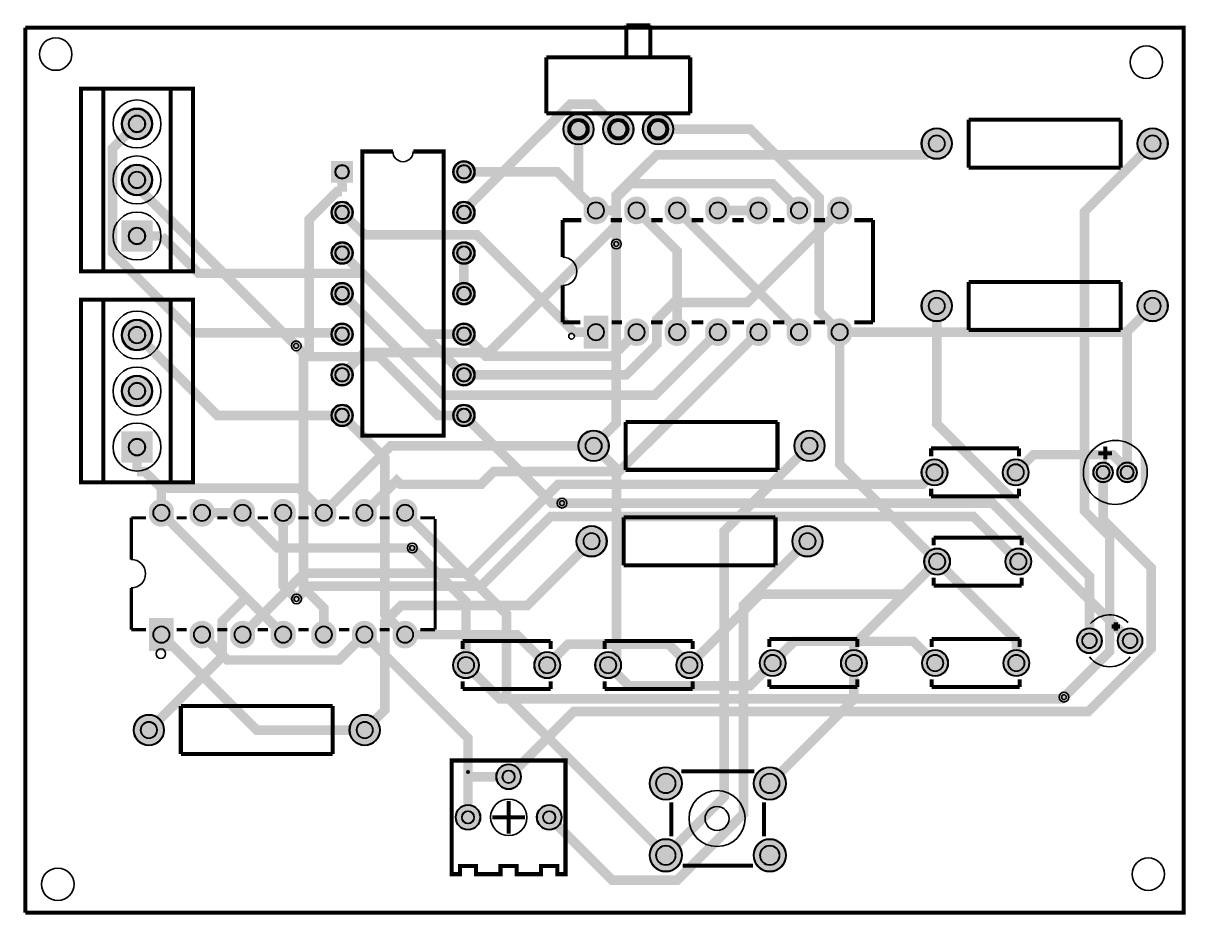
# Model space of a CAD drawing. Header units: millimetres. Extents: x 3.6 to 76.3, y -55.8 to 0.
import ezdxf

# ---------------------------------------------------------------- set-up
doc = ezdxf.new("R2010")
doc.units = ezdxf.units.MM
for name, color, linetype, true_color in [('BoardOutLine', 7, 'Continuous', 0xff00ff), ('BottomLayer', 7, 'Continuous', 0x0000ff), ('BottomSolderMaskLayer', 7, 'Continuous', 0xaa00ff), ('Document', 7, 'Continuous', 0xffffff), ('Hole', 7, 'Continuous', 0x222222), ('Multi-Layer', 7, 'Continuous', 0xc0c0c0), ('TopLayer', 7, 'Continuous', 0xff0000), ('TopPasteMaskLayer', 7, 'Continuous', 0x808080), ('TopSilkLayer', 7, 'Continuous', 0xffcc00), ('TopSolderMaskLayer', 7, 'Continuous', 0x800080)]:
    doc.layers.add(name, color=color, linetype=linetype, true_color=true_color)

msp = doc.modelspace()

# ---------------------------------------------------------------- hatches: boundary and pattern name
at = {"layer": 'BottomSolderMaskLayer'}
for points in [[(9.693, -6.274, 1), (11.643, -6.274, 1)], [(37.313, -6.604, 1), (39.243, -6.604, 1)], [(39.802, -6.604, 1), (41.732, -6.604, 1)], [(42.291, -6.604, 1), (44.221, -6.604, 1)], [(59.715, -7.503, 1), (61.646, -7.503, 1)], [(73.216, -7.503, 1), (75.146, -7.503, 1)], [(22.809, -8.585), (24.181, -8.585), (24.181, -9.957), (22.809, -9.957)], [(30.429, -9.271, 1), (31.801, -9.271, 1)], [(9.693, -9.779, 1), (11.643, -9.779, 1)], [(40.145, -11.942, -0.785398), (38.595, -11.942), (38.595, -11.426, -0.785398), (40.145, -11.426)], [(42.685, -11.942, -0.785398), (41.135, -11.942), (41.135, -11.426, -0.785398), (42.685, -11.426)], [(45.225, -11.942, -0.785398), (43.675, -11.942), (43.675, -11.426, -0.785398), (45.225, -11.426)], [(47.765, -11.942, -0.785398), (46.215, -11.942), (46.215, -11.426, -0.785398), (47.765, -11.426)], [(50.305, -11.942, -0.785398), (48.755, -11.942), (48.755, -11.426, -0.785398), (50.305, -11.426)], [(52.845, -11.942, -0.785398), (51.295, -11.942), (51.295, -11.426, -0.785398), (52.845, -11.426)], [(55.385, -11.942, -0.785398), (53.835, -11.942), (53.835, -11.426, -0.785398), (55.385, -11.426)], [(22.809, -11.811, 1), (24.181, -11.811, 1)], [(30.429, -11.811, 1), (31.801, -11.811, 1)], [(9.693, -12.309), (11.643, -12.309), (11.643, -14.26), (9.693, -14.26)], [(22.809, -14.351, 1), (24.181, -14.351, 1)], [(30.429, -14.351, 1), (31.801, -14.351, 1)], [(22.809, -16.891, 1), (24.181, -16.891, 1)], [(30.429, -16.891, 1), (31.801, -16.891, 1)], [(59.715, -17.663, 1), (61.646, -17.663, 1)], [(73.216, -17.663, 1), (75.146, -17.663, 1)], [(9.693, -19.482, 1), (11.643, -19.482, 1)], [(22.809, -19.431, 1), (24.181, -19.431, 1)], [(30.429, -19.431, 1), (31.801, -19.431, 1)], [(38.601, -20.338), (38.601, -18.27), (40.139, -18.27), (40.139, -20.338)], [(42.685, -19.562, -0.785398), (41.135, -19.562), (41.135, -19.046, -0.785398), (42.685, -19.046)], [(45.225, -19.562, -0.785398), (43.675, -19.562), (43.675, -19.046, -0.785398), (45.225, -19.046)], [(47.765, -19.562, -0.785398), (46.215, -19.562), (46.215, -19.046, -0.785398), (47.765, -19.046)], [(50.305, -19.562, -0.785398), (48.755, -19.562), (48.755, -19.046, -0.785398), (50.305, -19.046)], [(52.845, -19.562, -0.785398), (51.295, -19.562), (51.295, -19.046, -0.785398), (52.845, -19.046)], [(55.385, -19.562, -0.785398), (53.835, -19.562), (53.835, -19.046, -0.785398), (55.385, -19.046)], [(22.809, -21.971, 1), (24.181, -21.971, 1)], [(30.429, -21.971, 1), (31.801, -21.971, 1)], [(9.693, -22.987, 1), (11.643, -22.987, 1)], [(22.809, -24.511, 1), (24.181, -24.511, 1)], [(30.429, -24.511, 1), (31.801, -24.511, 1)], [(9.693, -25.517), (11.643, -25.517), (11.643, -27.468), (9.693, -27.468)], [(38.259, -26.416, 1), (40.189, -26.416, 1)], [(51.759, -26.416, 1), (53.689, -26.416, 1)], [(59.716, -28.077, 1), (61.366, -28.077, 1)], [(64.796, -28.077, 1), (66.446, -28.077, 1)], [(70.46, -28.077, 1), (71.71, -28.077, 1)], [(71.96, -28.077, 1), (73.21, -28.077, 1)], [(12.967, -30.865, -0.785398), (11.417, -30.865), (11.417, -30.349, -0.785398), (12.967, -30.349)], [(15.507, -30.865, -0.785398), (13.957, -30.865), (13.957, -30.349, -0.785398), (15.507, -30.349)], [(18.047, -30.865, -0.785398), (16.497, -30.865), (16.497, -30.349, -0.785398), (18.047, -30.349)], [(20.587, -30.865, -0.785398), (19.037, -30.865), (19.037, -30.349, -0.785398), (20.587, -30.349)], [(23.127, -30.865, -0.785398), (21.577, -30.865), (21.577, -30.349, -0.785398), (23.127, -30.349)], [(25.667, -30.865, -0.785398), (24.117, -30.865), (24.117, -30.349, -0.785398), (25.667, -30.349)], [(28.207, -30.865, -0.785398), (26.657, -30.865), (26.657, -30.349, -0.785398), (28.207, -30.349)], [(38.132, -32.385, 1), (40.062, -32.385, 1)], [(51.632, -32.385, 1), (53.562, -32.385, 1)], [(59.881, -33.655, 1), (61.531, -33.655, 1)], [(64.961, -33.655, 1), (66.611, -33.655, 1)], [(11.423, -39.261), (11.423, -37.193), (12.961, -37.193), (12.961, -39.261)], [(15.507, -38.485, -0.785398), (13.957, -38.485), (13.957, -37.969, -0.785398), (15.507, -37.969)], [(18.047, -38.485, -0.785398), (16.497, -38.485), (16.497, -37.969, -0.785398), (18.047, -37.969)], [(20.587, -38.485, -0.785398), (19.037, -38.485), (19.037, -37.969, -0.785398), (20.587, -37.969)], [(23.127, -38.485, -0.785398), (21.577, -38.485), (21.577, -37.969, -0.785398), (23.127, -37.969)], [(25.667, -38.485, -0.785398), (24.117, -38.485), (24.117, -37.969, -0.785398), (25.667, -37.969)], [(28.207, -38.485, -0.785398), (26.657, -38.485), (26.657, -37.969, -0.785398), (28.207, -37.969)], [(69.444, -38.608, 1), (71.018, -38.608, 1)], [(71.984, -38.608, 1), (73.558, -38.608, 1)], [(49.594, -40.005, 1), (51.244, -40.005, 1)], [(54.674, -40.005, 1), (56.324, -40.005, 1)], [(59.754, -40.005, 1), (61.404, -40.005, 1)], [(64.834, -40.005, 1), (66.484, -40.005, 1)], [(30.417, -40.132, 1), (32.067, -40.132, 1)], [(35.497, -40.132, 1), (37.147, -40.132, 1)], [(39.307, -40.132, 1), (40.957, -40.132, 1)], [(44.387, -40.132, 1), (46.037, -40.132, 1)], [(10.446, -44.196, 1), (12.376, -44.196, 1)], [(23.946, -44.196, 1), (25.876, -44.196, 1)], [(33.122, -47.117, 1), (34.696, -47.117, 1)], [(42.715, -47.534, 1), (44.765, -47.534, 1)], [(49.215, -47.534, 1), (51.265, -47.534, 1)], [(30.582, -49.657, 1), (32.156, -49.657, 1)], [(35.662, -49.657, 1), (37.236, -49.657, 1)], [(42.715, -52.034, 1), (44.765, -52.034, 1)], [(49.215, -52.034, 1), (51.265, -52.034, 1)]]:
    msp.add_hatch(color=256, dxfattribs=at).paths.add_polyline_path(points)
at = {"layer": 'Document'}
for points in [[(70.692, -26.807), (71.073, -26.807), (71.708, -26.807), (71.708, -27.061), (70.692, -27.061)], [(71.073, -27.442), (71.073, -27.061), (71.073, -26.426), (71.327, -26.426), (71.327, -27.442)], [(73.486, -27.061), (73.523, -27.1), (73.559, -27.14), (73.593, -27.182), (73.625, -27.225), (73.655, -27.269), (73.684, -27.315), (73.71, -27.362), (73.735, -27.409), (73.757, -27.458), (73.778, -27.508), (73.796, -27.558), (73.813, -27.61), (73.827, -27.661), (73.839, -27.714), (73.849, -27.767), (73.857, -27.82), (73.862, -27.873), (73.866, -27.927), (73.867, -27.981), (73.867, -28.204), (73.867, -28.3), (73.866, -28.354), (73.862, -28.408), (73.857, -28.461), (73.849, -28.514), (73.839, -28.567), (73.827, -28.619), (73.813, -28.671), (73.796, -28.722), (73.778, -28.773), (73.757, -28.823), (73.735, -28.871), (73.71, -28.919), (73.684, -28.966), (73.655, -29.012), (73.625, -29.056), (73.593, -29.099), (73.559, -29.141), (73.523, -29.181), (73.486, -29.22)]]:
    msp.add_hatch(color=256, dxfattribs=at).paths.add_polyline_path(points)
at = {"layer": 'Multi-Layer'}
for points in [[(9.743, -6.274, 1), (11.593, -6.274, 1)], [(59.741, -7.503, 1), (61.62, -7.503, 1)], [(73.241, -7.503, 1), (75.121, -7.503, 1)], [(22.86, -8.636), (24.13, -8.636), (24.13, -9.906), (22.86, -9.906)], [(30.48, -9.271, 1), (31.75, -9.271, 1)], [(9.743, -9.779, 1), (11.593, -9.779, 1)], [(40.12, -11.934, -0.785398), (38.62, -11.934), (38.62, -11.434, -0.785398), (40.12, -11.434)], [(42.66, -11.934, -0.785398), (41.16, -11.934), (41.16, -11.434, -0.785398), (42.66, -11.434)], [(45.2, -11.934, -0.785398), (43.7, -11.934), (43.7, -11.434, -0.785398), (45.2, -11.434)], [(47.74, -11.934, -0.785398), (46.24, -11.934), (46.24, -11.434, -0.785398), (47.74, -11.434)], [(50.28, -11.934, -0.785398), (48.78, -11.934), (48.78, -11.434, -0.785398), (50.28, -11.434)], [(52.82, -11.934, -0.785398), (51.32, -11.934), (51.32, -11.434, -0.785398), (52.82, -11.434)], [(55.36, -11.934, -0.785398), (53.86, -11.934), (53.86, -11.434, -0.785398), (55.36, -11.434)], [(22.86, -11.811, 1), (24.13, -11.811, 1)], [(30.48, -11.811, 1), (31.75, -11.811, 1)], [(9.743, -12.36), (11.593, -12.36), (11.593, -14.209), (9.743, -14.209)], [(22.86, -14.351, 1), (24.13, -14.351, 1)], [(30.48, -14.351, 1), (31.75, -14.351, 1)], [(22.86, -16.891, 1), (24.13, -16.891, 1)], [(30.48, -16.891, 1), (31.75, -16.891, 1)], [(59.741, -17.663, 1), (61.62, -17.663, 1)], [(73.241, -17.663, 1), (75.121, -17.663, 1)], [(9.743, -19.482, 1), (11.593, -19.482, 1)], [(22.86, -19.431, 1), (24.13, -19.431, 1)], [(30.48, -19.431, 1), (31.75, -19.431, 1)], [(38.62, -20.304), (38.62, -18.304), (40.12, -18.304), (40.12, -20.304)], [(42.66, -19.554, -0.785398), (41.16, -19.554), (41.16, -19.054, -0.785398), (42.66, -19.054)], [(45.2, -19.554, -0.785398), (43.7, -19.554), (43.7, -19.054, -0.785398), (45.2, -19.054)], [(47.74, -19.554, -0.785398), (46.24, -19.554), (46.24, -19.054, -0.785398), (47.74, -19.054)], [(50.28, -19.554, -0.785398), (48.78, -19.554), (48.78, -19.054, -0.785398), (50.28, -19.054)], [(52.82, -19.554, -0.785398), (51.32, -19.554), (51.32, -19.054, -0.785398), (52.82, -19.054)], [(55.36, -19.554, -0.785398), (53.86, -19.554), (53.86, -19.054, -0.785398), (55.36, -19.054)], [(22.86, -21.971, 1), (24.13, -21.971, 1)], [(30.48, -21.971, 1), (31.75, -21.971, 1)], [(9.743, -22.987, 1), (11.593, -22.987, 1)], [(22.86, -24.511, 1), (24.13, -24.511, 1)], [(30.48, -24.511, 1), (31.75, -24.511, 1)], [(9.743, -25.568), (11.593, -25.568), (11.593, -27.417), (9.743, -27.417)], [(38.284, -26.416, 1), (40.164, -26.416, 1)], [(51.784, -26.416, 1), (53.664, -26.416, 1)], [(59.741, -28.077, 1), (61.341, -28.077, 1)], [(64.821, -28.077, 1), (66.421, -28.077, 1)], [(70.485, -28.077, 1), (71.685, -28.077, 1)], [(71.985, -28.077, 1), (73.185, -28.077, 1)], [(12.942, -30.857, -0.785398), (11.442, -30.857), (11.442, -30.357, -0.785398), (12.942, -30.357)], [(15.482, -30.857, -0.785398), (13.982, -30.857), (13.982, -30.357, -0.785398), (15.482, -30.357)], [(18.022, -30.857, -0.785398), (16.522, -30.857), (16.522, -30.357, -0.785398), (18.022, -30.357)], [(20.562, -30.857, -0.785398), (19.062, -30.857), (19.062, -30.357, -0.785398), (20.562, -30.357)], [(23.102, -30.857, -0.785398), (21.602, -30.857), (21.602, -30.357, -0.785398), (23.102, -30.357)], [(25.642, -30.857, -0.785398), (24.142, -30.857), (24.142, -30.357, -0.785398), (25.642, -30.357)], [(28.182, -30.857, -0.785398), (26.682, -30.857), (26.682, -30.357, -0.785398), (28.182, -30.357)], [(38.157, -32.385, 1), (40.037, -32.385, 1)], [(51.657, -32.385, 1), (53.537, -32.385, 1)], [(59.906, -33.655, 1), (61.506, -33.655, 1)], [(64.986, -33.655, 1), (66.586, -33.655, 1)], [(11.442, -39.227), (11.442, -37.227), (12.942, -37.227), (12.942, -39.227)], [(15.482, -38.477, -0.785398), (13.982, -38.477), (13.982, -37.977, -0.785398), (15.482, -37.977)], [(18.022, -38.477, -0.785398), (16.522, -38.477), (16.522, -37.977, -0.785398), (18.022, -37.977)], [(20.562, -38.477, -0.785398), (19.062, -38.477), (19.062, -37.977, -0.785398), (20.562, -37.977)], [(23.102, -38.477, -0.785398), (21.602, -38.477), (21.602, -37.977, -0.785398), (23.102, -37.977)], [(25.642, -38.477, -0.785398), (24.142, -38.477), (24.142, -37.977, -0.785398), (25.642, -37.977)], [(28.182, -38.477, -0.785398), (26.682, -38.477), (26.682, -37.977, -0.785398), (28.182, -37.977)], [(69.469, -38.608, 1), (70.993, -38.608, 1)], [(72.009, -38.608, 1), (73.533, -38.608, 1)], [(49.619, -40.005, 1), (51.219, -40.005, 1)], [(54.699, -40.005, 1), (56.299, -40.005, 1)], [(59.779, -40.005, 1), (61.379, -40.005, 1)], [(64.859, -40.005, 1), (66.459, -40.005, 1)], [(30.442, -40.132, 1), (32.042, -40.132, 1)], [(35.522, -40.132, 1), (37.122, -40.132, 1)], [(39.332, -40.132, 1), (40.932, -40.132, 1)], [(44.412, -40.132, 1), (46.012, -40.132, 1)], [(10.471, -44.196, 1), (12.351, -44.196, 1)], [(23.971, -44.196, 1), (25.851, -44.196, 1)], [(33.147, -47.117, 1), (34.671, -47.117, 1)], [(42.74, -47.534, 1), (44.74, -47.534, 1)], [(49.24, -47.534, 1), (51.24, -47.534, 1)], [(30.607, -49.657, 1), (32.131, -49.657, 1)], [(35.687, -49.657, 1), (37.211, -49.657, 1)], [(42.74, -52.034, 1), (44.74, -52.034, 1)], [(49.24, -52.034, 1), (51.24, -52.034, 1)]]:
    msp.add_hatch(color=256, dxfattribs=at).paths.add_polyline_path(points)
at = {"layer": 'TopLayer'}
for points in [[(37.678, -6.604, 1), (38.877, -6.604, 1)], [(40.168, -6.604, 1), (41.366, -6.604, 1)], [(42.657, -6.604, 1), (43.856, -6.604, 1)]]:
    msp.add_hatch(color=256, dxfattribs=at).paths.add_polyline_path(points)
at = {"layer": 'TopPasteMaskLayer'}
for points in [[(37.678, -6.604, 1), (38.877, -6.604, 1)], [(40.168, -6.604, 1), (41.366, -6.604, 1)], [(42.657, -6.604, 1), (43.856, -6.604, 1)]]:
    msp.add_hatch(color=256, dxfattribs=at).paths.add_polyline_path(points)
at = {"layer": 'TopSilkLayer'}
msp.add_hatch(color=256, dxfattribs=at).paths.add_polyline_path([(73.435, -29.277), (73.475, -29.231), (73.513, -29.183), (73.55, -29.134), (73.585, -29.084), (73.619, -29.033), (73.65, -28.981), (73.68, -28.928), (73.708, -28.873), (73.734, -28.818), (73.758, -28.762), (73.781, -28.705), (73.801, -28.647), (73.819, -28.589), (73.836, -28.53), (73.85, -28.471), (73.863, -28.411), (73.873, -28.351), (73.881, -28.29), (73.887, -28.229), (73.892, -28.169), (73.894, -28.107), (73.894, -28.046), (73.892, -27.985), (73.887, -27.924), (73.881, -27.864), (73.873, -27.803), (73.863, -27.743), (73.85, -27.683), (73.836, -27.624), (73.819, -27.565), (73.801, -27.506), (73.781, -27.449), (73.758, -27.392), (73.734, -27.336), (73.708, -27.281), (73.68, -27.226), (73.65, -27.173), (73.619, -27.121), (73.585, -27.069), (73.55, -27.019), (73.513, -26.971), (73.475, -26.923), (73.435, -26.877)])
at = {"layer": 'TopSolderMaskLayer'}
for points in [[(9.693, -6.274, 1), (11.643, -6.274, 1)], [(37.313, -6.604, 1), (39.243, -6.604, 1)], [(39.802, -6.604, 1), (41.732, -6.604, 1)], [(42.291, -6.604, 1), (44.221, -6.604, 1)], [(37.628, -6.604, 1), (38.928, -6.604, 1)], [(40.117, -6.604, 1), (41.417, -6.604, 1)], [(42.606, -6.604, 1), (43.906, -6.604, 1)], [(59.715, -7.503, 1), (61.646, -7.503, 1)], [(73.216, -7.503, 1), (75.146, -7.503, 1)], [(22.809, -8.585), (24.181, -8.585), (24.181, -9.957), (22.809, -9.957)], [(30.429, -9.271, 1), (31.801, -9.271, 1)], [(9.693, -9.779, 1), (11.643, -9.779, 1)], [(40.145, -11.942, -0.785398), (38.595, -11.942), (38.595, -11.426, -0.785398), (40.145, -11.426)], [(42.685, -11.942, -0.785398), (41.135, -11.942), (41.135, -11.426, -0.785398), (42.685, -11.426)], [(45.225, -11.942, -0.785398), (43.675, -11.942), (43.675, -11.426, -0.785398), (45.225, -11.426)], [(47.765, -11.942, -0.785398), (46.215, -11.942), (46.215, -11.426, -0.785398), (47.765, -11.426)], [(50.305, -11.942, -0.785398), (48.755, -11.942), (48.755, -11.426, -0.785398), (50.305, -11.426)], [(52.845, -11.942, -0.785398), (51.295, -11.942), (51.295, -11.426, -0.785398), (52.845, -11.426)], [(55.385, -11.942, -0.785398), (53.835, -11.942), (53.835, -11.426, -0.785398), (55.385, -11.426)], [(22.809, -11.811, 1), (24.181, -11.811, 1)], [(30.429, -11.811, 1), (31.801, -11.811, 1)], [(9.693, -12.309), (11.643, -12.309), (11.643, -14.26), (9.693, -14.26)], [(22.809, -14.351, 1), (24.181, -14.351, 1)], [(30.429, -14.351, 1), (31.801, -14.351, 1)], [(22.809, -16.891, 1), (24.181, -16.891, 1)], [(30.429, -16.891, 1), (31.801, -16.891, 1)], [(59.715, -17.663, 1), (61.646, -17.663, 1)], [(73.216, -17.663, 1), (75.146, -17.663, 1)], [(9.693, -19.482, 1), (11.643, -19.482, 1)], [(22.809, -19.431, 1), (24.181, -19.431, 1)], [(30.429, -19.431, 1), (31.801, -19.431, 1)], [(38.601, -20.338), (38.601, -18.27), (40.139, -18.27), (40.139, -20.338)], [(42.685, -19.562, -0.785398), (41.135, -19.562), (41.135, -19.046, -0.785398), (42.685, -19.046)], [(45.225, -19.562, -0.785398), (43.675, -19.562), (43.675, -19.046, -0.785398), (45.225, -19.046)], [(47.765, -19.562, -0.785398), (46.215, -19.562), (46.215, -19.046, -0.785398), (47.765, -19.046)], [(50.305, -19.562, -0.785398), (48.755, -19.562), (48.755, -19.046, -0.785398), (50.305, -19.046)], [(52.845, -19.562, -0.785398), (51.295, -19.562), (51.295, -19.046, -0.785398), (52.845, -19.046)], [(55.385, -19.562, -0.785398), (53.835, -19.562), (53.835, -19.046, -0.785398), (55.385, -19.046)], [(22.809, -21.971, 1), (24.181, -21.971, 1)], [(30.429, -21.971, 1), (31.801, -21.971, 1)], [(9.693, -22.987, 1), (11.643, -22.987, 1)], [(22.809, -24.511, 1), (24.181, -24.511, 1)], [(30.429, -24.511, 1), (31.801, -24.511, 1)], [(9.693, -25.517), (11.643, -25.517), (11.643, -27.468), (9.693, -27.468)], [(38.259, -26.416, 1), (40.189, -26.416, 1)], [(51.759, -26.416, 1), (53.689, -26.416, 1)], [(59.716, -28.077, 1), (61.366, -28.077, 1)], [(64.796, -28.077, 1), (66.446, -28.077, 1)], [(70.46, -28.077, 1), (71.71, -28.077, 1)], [(71.96, -28.077, 1), (73.21, -28.077, 1)], [(12.967, -30.865, -0.785398), (11.417, -30.865), (11.417, -30.349, -0.785398), (12.967, -30.349)], [(15.507, -30.865, -0.785398), (13.957, -30.865), (13.957, -30.349, -0.785398), (15.507, -30.349)], [(18.047, -30.865, -0.785398), (16.497, -30.865), (16.497, -30.349, -0.785398), (18.047, -30.349)], [(20.587, -30.865, -0.785398), (19.037, -30.865), (19.037, -30.349, -0.785398), (20.587, -30.349)], [(23.127, -30.865, -0.785398), (21.577, -30.865), (21.577, -30.349, -0.785398), (23.127, -30.349)], [(25.667, -30.865, -0.785398), (24.117, -30.865), (24.117, -30.349, -0.785398), (25.667, -30.349)], [(28.207, -30.865, -0.785398), (26.657, -30.865), (26.657, -30.349, -0.785398), (28.207, -30.349)], [(38.132, -32.385, 1), (40.062, -32.385, 1)], [(51.632, -32.385, 1), (53.562, -32.385, 1)], [(59.881, -33.655, 1), (61.531, -33.655, 1)], [(64.961, -33.655, 1), (66.611, -33.655, 1)], [(11.423, -39.261), (11.423, -37.193), (12.961, -37.193), (12.961, -39.261)], [(15.507, -38.485, -0.785398), (13.957, -38.485), (13.957, -37.969, -0.785398), (15.507, -37.969)], [(18.047, -38.485, -0.785398), (16.497, -38.485), (16.497, -37.969, -0.785398), (18.047, -37.969)], [(20.587, -38.485, -0.785398), (19.037, -38.485), (19.037, -37.969, -0.785398), (20.587, -37.969)], [(23.127, -38.485, -0.785398), (21.577, -38.485), (21.577, -37.969, -0.785398), (23.127, -37.969)], [(25.667, -38.485, -0.785398), (24.117, -38.485), (24.117, -37.969, -0.785398), (25.667, -37.969)], [(28.207, -38.485, -0.785398), (26.657, -38.485), (26.657, -37.969, -0.785398), (28.207, -37.969)], [(69.444, -38.608, 1), (71.018, -38.608, 1)], [(71.984, -38.608, 1), (73.558, -38.608, 1)], [(49.594, -40.005, 1), (51.244, -40.005, 1)], [(54.674, -40.005, 1), (56.324, -40.005, 1)], [(59.754, -40.005, 1), (61.404, -40.005, 1)], [(64.834, -40.005, 1), (66.484, -40.005, 1)], [(30.417, -40.132, 1), (32.067, -40.132, 1)], [(35.497, -40.132, 1), (37.147, -40.132, 1)], [(39.307, -40.132, 1), (40.957, -40.132, 1)], [(44.387, -40.132, 1), (46.037, -40.132, 1)], [(10.446, -44.196, 1), (12.376, -44.196, 1)], [(23.946, -44.196, 1), (25.876, -44.196, 1)], [(33.122, -47.117, 1), (34.696, -47.117, 1)], [(42.715, -47.534, 1), (44.765, -47.534, 1)], [(49.215, -47.534, 1), (51.265, -47.534, 1)], [(30.582, -49.657, 1), (32.156, -49.657, 1)], [(35.662, -49.657, 1), (37.236, -49.657, 1)], [(42.715, -52.034, 1), (44.765, -52.034, 1)], [(49.215, -52.034, 1), (51.265, -52.034, 1)]]:
    msp.add_hatch(color=256, dxfattribs=at).paths.add_polyline_path(points)

# ---------------------------------------------------------------- linework, layer by layer
at = {"layer": 'BoardOutLine', "const_width": 0.254}
for points in [[(3.683, -0.254), (76.126, -0.254), (76.126, -55.626), (3.683, -55.626)], [(3.683, -55.626), (3.683, -0.254)]]:
    msp.add_lwpolyline(points, dxfattribs=at)
at = {"layer": 'BottomLayer', "const_width": 0.6}
for points in [[(31.115, -11.811), (31.115, -11.695), (37.774, -5.036), (39.199, -5.036), (40.767, -6.604)], [(39.37, -11.684), (38.278, -10.592), (38.278, -6.604)], [(43.256, -6.604), (49.028, -6.604), (53.322, -10.898), (53.322, -18.016), (54.61, -19.304)], [(74.181, -7.503), (69.919, -11.765), (69.919, -30.492), (71.495, -32.069), (71.495, -39.277), (68.635, -42.137)], [(23.495, -9.271), (23.495, -10.507)], [(20.626, -20.159), (10.668, -10.201), (10.668, -9.779)], [(52.07, -11.684), (50.396, -10.01), (41.525, -10.01), (40.64, -10.895), (40.64, -12.613), (32.685, -20.568), (24.898, -20.568), (23.495, -21.971)], [(22.352, -38.227), (22.352, -36.558), (21.082, -35.288), (21.082, -20.845), (21.434, -20.494), (21.434, -12.26), (23.186, -10.507), (23.495, -10.507)], [(44.45, -19.304), (44.45, -14.224), (41.91, -11.684)], [(52.07, -19.304), (44.45, -11.684)], [(39.224, -26.416), (40.64, -25), (40.64, -13.782)], [(23.495, -14.351), (28.575, -19.431), (31.115, -19.431)], [(31.115, -14.351), (31.115, -16.891)], [(60.681, -17.663), (60.681, -25.031), (70.231, -34.581), (70.231, -38.608)], [(74.181, -17.663), (72.585, -19.259), (72.585, -28.077)], [(54.61, -19.304), (54.61, -27.559), (60.706, -33.655)], [(23.495, -24.511), (26.162, -27.178), (26.162, -36.957), (27.432, -38.227)], [(31.115, -24.511), (36.604, -30), (37.25, -30)], [(39.224, -26.416), (40.655, -27.847), (40.655, -39.609), (40.132, -40.132)], [(52.724, -26.416), (47.394, -31.746), (47.394, -48.38), (43.74, -52.034)], [(17.488, -35.903), (12.192, -30.607)], [(19.812, -30.607), (19.812, -35.16), (20.646, -35.994)], [(27.432, -30.607), (33.782, -36.957), (33.782, -42.076), (43.74, -52.034)], [(27.881, -32.807), (31.242, -36.168), (31.242, -40.132)], [(36.449, -49.657), (40.375, -53.583), (44.456, -53.583), (48.599, -49.441), (48.599, -36.383), (52.597, -32.385)], [(55.499, -40.005), (55.499, -38.862), (60.706, -33.655)], [(65.659, -40.005), (65.659, -38.608), (60.706, -33.655)], [(17.488, -35.903), (16.002, -37.389), (16.002, -39.605), (11.411, -44.196)], [(19.812, -38.227), (17.488, -35.903)], [(24.892, -38.227), (31.369, -44.704), (31.369, -47.117)], [(50.24, -47.534), (55.499, -42.275), (55.499, -40.005)], [(31.369, -47.117), (31.369, -49.657)], [(31.369, -47.117), (33.909, -47.117)]]:
    msp.add_lwpolyline(points, dxfattribs=at)
at = {"layer": 'BottomSolderMaskLayer'}
for points in [[(23.498, -8.832), (23.492, -8.832)], [(31.118, -8.832), (31.112, -8.832)], [(23.498, -9.71), (23.492, -9.71)], [(31.118, -9.71), (31.112, -9.71)], [(23.498, -11.372), (23.492, -11.372)], [(31.118, -11.372), (31.112, -11.372)], [(23.498, -12.25), (23.492, -12.25)], [(31.118, -12.25), (31.112, -12.25)], [(23.498, -13.912), (23.492, -13.912)], [(31.118, -13.912), (31.112, -13.912)], [(23.498, -14.79), (23.492, -14.79)], [(31.118, -14.79), (31.112, -14.79)], [(23.498, -16.452), (23.492, -16.452)], [(31.118, -16.452), (31.112, -16.452)], [(23.498, -17.33), (23.492, -17.33)], [(31.118, -17.33), (31.112, -17.33)], [(23.498, -18.992), (23.492, -18.992)], [(31.118, -18.992), (31.112, -18.992)], [(23.498, -19.87), (23.492, -19.87)], [(31.118, -19.87), (31.112, -19.87)], [(23.498, -21.532), (23.492, -21.532)], [(31.118, -21.532), (31.112, -21.532)], [(23.498, -22.41), (23.492, -22.41)], [(31.118, -22.41), (31.112, -22.41)], [(23.498, -24.072), (23.492, -24.072)], [(31.118, -24.072), (31.112, -24.072)], [(23.498, -24.95), (23.492, -24.95)], [(31.118, -24.95), (31.112, -24.95)]]:
    msp.add_lwpolyline(points, close=True, dxfattribs=at)
for centre, radius in [((10.668, -6.274), 0.975), ((10.668, -6.274), 0.528), ((38.278, -6.604), 0.965), ((40.767, -6.604), 0.965), ((43.256, -6.604), 0.965), ((38.278, -6.604), 0.514), ((40.767, -6.604), 0.514), ((43.256, -6.604), 0.514), ((60.681, -7.503), 0.965), ((74.181, -7.503), 0.965), ((60.681, -7.503), 0.514), ((74.181, -7.503), 0.514), ((31.115, -9.271), 0.686), ((10.668, -9.779), 0.975), ((10.668, -9.779), 0.528), ((23.495, -11.811), 0.686), ((31.115, -11.811), 0.686), ((39.37, -11.684), 0.513), ((41.91, -11.684), 0.513), ((44.45, -11.684), 0.513), ((46.99, -11.684), 0.513), ((49.53, -11.684), 0.513), ((52.07, -11.684), 0.513), ((54.61, -11.684), 0.513), ((10.668, -13.284), 0.528), ((23.495, -14.351), 0.686), ((31.115, -14.351), 0.686), ((23.495, -16.891), 0.686), ((31.115, -16.891), 0.686), ((60.681, -17.663), 0.965), ((74.181, -17.663), 0.965), ((60.681, -17.663), 0.514), ((74.181, -17.663), 0.514), ((10.668, -19.482), 0.975), ((23.495, -19.431), 0.686), ((31.115, -19.431), 0.686), ((39.37, -19.304), 0.513), ((41.91, -19.304), 0.513), ((44.45, -19.304), 0.513), ((46.99, -19.304), 0.513), ((49.53, -19.304), 0.513), ((52.07, -19.304), 0.513), ((54.61, -19.304), 0.513), ((10.668, -19.482), 0.528), ((23.495, -21.971), 0.686), ((31.115, -21.971), 0.686), ((10.668, -22.987), 0.975), ((10.668, -22.987), 0.528), ((23.495, -24.511), 0.686), ((31.115, -24.511), 0.686), ((10.668, -26.492), 0.528), ((39.224, -26.416), 0.965), ((39.224, -26.416), 0.514), ((52.724, -26.416), 0.965), ((52.724, -26.416), 0.514), ((60.541, -28.077), 0.825), ((60.541, -28.077), 0.516), ((65.621, -28.077), 0.825), ((65.621, -28.077), 0.516), ((71.085, -28.077), 0.625), ((72.585, -28.077), 0.625), ((71.085, -28.077), 0.417), ((72.585, -28.077), 0.417), ((12.192, -30.607), 0.513), ((14.732, -30.607), 0.513), ((17.272, -30.607), 0.513), ((19.812, -30.607), 0.513), ((22.352, -30.607), 0.513), ((24.892, -30.607), 0.513), ((27.432, -30.607), 0.513), ((39.097, -32.385), 0.965), ((39.097, -32.385), 0.514), ((52.597, -32.385), 0.965), ((52.597, -32.385), 0.514), ((60.706, -33.655), 0.825), ((60.706, -33.655), 0.516), ((65.786, -33.655), 0.825), ((65.786, -33.655), 0.516), ((12.192, -38.227), 0.513), ((14.732, -38.227), 0.513), ((17.272, -38.227), 0.513), ((19.812, -38.227), 0.513), ((22.352, -38.227), 0.513), ((24.892, -38.227), 0.513), ((27.432, -38.227), 0.513), ((70.231, -38.608), 0.787), ((70.231, -38.608), 0.465), ((72.771, -38.608), 0.787), ((72.771, -38.608), 0.465), ((50.419, -40.005), 0.825), ((55.499, -40.005), 0.825), ((60.579, -40.005), 0.825), ((65.659, -40.005), 0.825), ((31.242, -40.132), 0.825), ((31.242, -40.132), 0.516), ((36.322, -40.132), 0.825), ((36.322, -40.132), 0.516), ((40.132, -40.132), 0.825), ((40.132, -40.132), 0.516), ((45.212, -40.132), 0.825), ((45.212, -40.132), 0.516), ((50.419, -40.005), 0.516), ((55.499, -40.005), 0.516), ((60.579, -40.005), 0.516), ((65.659, -40.005), 0.516), ((11.411, -44.196), 0.965), ((24.911, -44.196), 0.965), ((11.411, -44.196), 0.514), ((24.911, -44.196), 0.514), ((33.909, -47.117), 0.787), ((43.74, -47.534), 1.025), ((50.24, -47.534), 1.025), ((33.909, -47.117), 0.394), ((43.74, -47.534), 0.615), ((50.24, -47.534), 0.615), ((31.369, -49.657), 0.787), ((31.369, -49.657), 0.394), ((36.449, -49.657), 0.787), ((36.449, -49.657), 0.394), ((43.74, -52.034), 1.025), ((43.74, -52.034), 0.615), ((50.24, -52.034), 1.025), ((50.24, -52.034), 0.615)]:
    msp.add_circle(centre, radius, dxfattribs=at)
for centre, start, end in [((23.492, -9.271), 90, 270), ((23.498, -9.271), 270, 90), ((31.112, -9.271), 90, 270), ((31.118, -9.271), 270, 90), ((23.492, -11.811), 90, 270), ((23.498, -11.811), 270, 90), ((31.112, -11.811), 90, 270), ((31.118, -11.811), 270, 90), ((23.492, -14.351), 90, 270), ((23.498, -14.351), 270, 90), ((31.112, -14.351), 90, 270), ((31.118, -14.351), 270, 90), ((23.492, -16.891), 90, 270), ((23.498, -16.891), 270, 90), ((31.112, -16.891), 90, 270), ((31.118, -16.891), 270, 90), ((23.492, -19.431), 90, 270), ((23.498, -19.431), 270, 90), ((31.112, -19.431), 90, 270), ((31.118, -19.431), 270, 90), ((23.492, -21.971), 90, 270), ((23.498, -21.971), 270, 90), ((31.112, -21.971), 90, 270), ((31.118, -21.971), 270, 90), ((23.492, -24.511), 90, 270), ((23.498, -24.511), 270, 90), ((31.112, -24.511), 90, 270), ((31.118, -24.511), 270, 90)]:
    msp.add_arc(centre, 0.439, start, end, dxfattribs=at)
at = {"layer": 'Document', "const_width": 0.254}
for points in [[(41.275, -2.108), (41.275, -0.102)], [(41.275, -0.102), (42.774, -0.102)], [(42.774, -0.102), (42.774, -2.108)], [(36.271, -2.108), (36.271, -5.613)], [(41.275, -2.108), (36.271, -2.108)], [(42.774, -2.108), (41.275, -2.108)], [(45.263, -2.108), (42.774, -2.108)], [(45.263, -5.613), (45.263, -2.108)], [(36.271, -5.613), (45.263, -5.613)]]:
    msp.add_lwpolyline(points, dxfattribs=at)
at = {"layer": 'Document'}
msp.add_circle((12.162, -39.417), 0.3, dxfattribs=at)
at = {"layer": 'Hole'}
for centre in [(40.64, -13.782), (20.626, -20.159), (37.25, -30), (27.881, -32.807), (20.646, -35.994), (68.635, -42.137)]:
    msp.add_circle(centre, 0.153, dxfattribs=at)
at = {"layer": 'Multi-Layer'}
for points in [[(23.498, -8.865), (23.492, -8.865)], [(31.118, -8.865), (31.112, -8.865)], [(23.498, -9.677), (23.492, -9.677)], [(31.118, -9.677), (31.112, -9.677)], [(23.498, -11.405), (23.492, -11.405)], [(31.118, -11.405), (31.112, -11.405)], [(23.498, -12.217), (23.492, -12.217)], [(31.118, -12.217), (31.112, -12.217)], [(23.498, -13.945), (23.492, -13.945)], [(31.118, -13.945), (31.112, -13.945)], [(23.498, -14.757), (23.492, -14.757)], [(31.118, -14.757), (31.112, -14.757)], [(23.498, -16.485), (23.492, -16.485)], [(31.118, -16.485), (31.112, -16.485)], [(23.498, -17.297), (23.492, -17.297)], [(31.118, -17.297), (31.112, -17.297)], [(23.498, -19.025), (23.492, -19.025)], [(31.118, -19.025), (31.112, -19.025)], [(23.498, -19.837), (23.492, -19.837)], [(31.118, -19.837), (31.112, -19.837)], [(23.498, -21.565), (23.492, -21.565)], [(31.118, -21.565), (31.112, -21.565)], [(23.498, -22.377), (23.492, -22.377)], [(31.118, -22.377), (31.112, -22.377)], [(23.498, -24.105), (23.492, -24.105)], [(31.118, -24.105), (31.112, -24.105)], [(23.498, -24.917), (23.492, -24.917)], [(31.118, -24.917), (31.112, -24.917)]]:
    msp.add_lwpolyline(points, close=True, dxfattribs=at)
for centre, radius in [((5.588, -1.905), 1.016), ((73.787, -2.413), 1.016), ((10.668, -6.274), 0.925), ((10.668, -6.274), 0.5), ((38.278, -6.604), 0.94), ((40.767, -6.604), 0.94), ((43.256, -6.604), 0.94), ((38.278, -6.604), 0.5), ((40.767, -6.604), 0.5), ((43.256, -6.604), 0.5), ((60.681, -7.503), 0.94), ((60.681, -7.503), 0.5), ((74.181, -7.503), 0.94), ((74.181, -7.503), 0.5), ((31.115, -9.271), 0.635), ((10.668, -9.779), 0.925), ((10.668, -9.779), 0.5), ((23.495, -11.811), 0.635), ((31.115, -11.811), 0.635), ((39.37, -11.684), 0.5), ((41.91, -11.684), 0.5), ((44.45, -11.684), 0.5), ((46.99, -11.684), 0.5), ((49.53, -11.684), 0.5), ((52.07, -11.684), 0.5), ((54.61, -11.684), 0.5), ((10.668, -13.284), 0.5), ((23.495, -14.351), 0.635), ((31.115, -14.351), 0.635), ((40.64, -13.782), 0.305), ((23.495, -16.891), 0.635), ((31.115, -16.891), 0.635), ((60.681, -17.663), 0.94), ((60.681, -17.663), 0.5), ((74.181, -17.663), 0.94), ((74.181, -17.663), 0.5), ((10.668, -19.482), 0.925), ((23.495, -19.431), 0.635), ((31.115, -19.431), 0.635), ((39.37, -19.304), 0.5), ((41.91, -19.304), 0.5), ((44.45, -19.304), 0.5), ((46.99, -19.304), 0.5), ((49.53, -19.304), 0.5), ((52.07, -19.304), 0.5), ((54.61, -19.304), 0.5), ((10.668, -19.482), 0.5), ((20.626, -20.159), 0.305), ((23.495, -21.971), 0.635), ((31.115, -21.971), 0.635), ((10.668, -22.987), 0.925), ((10.668, -22.987), 0.5), ((23.495, -24.511), 0.635), ((31.115, -24.511), 0.635), ((10.668, -26.492), 0.5), ((39.224, -26.416), 0.94), ((39.224, -26.416), 0.5), ((52.724, -26.416), 0.94), ((52.724, -26.416), 0.5), ((60.541, -28.077), 0.8), ((60.541, -28.077), 0.5), ((65.621, -28.077), 0.8), ((65.621, -28.077), 0.5), ((71.085, -28.077), 0.6), ((72.585, -28.077), 0.6), ((71.085, -28.077), 0.4), ((72.585, -28.077), 0.4), ((37.25, -30), 0.305), ((12.192, -30.607), 0.5), ((14.732, -30.607), 0.5), ((17.272, -30.607), 0.5), ((19.812, -30.607), 0.5), ((22.352, -30.607), 0.5), ((24.892, -30.607), 0.5), ((27.432, -30.607), 0.5), ((39.097, -32.385), 0.94), ((39.097, -32.385), 0.5), ((52.597, -32.385), 0.94), ((52.597, -32.385), 0.5), ((27.881, -32.807), 0.305), ((60.706, -33.655), 0.8), ((60.706, -33.655), 0.5), ((65.786, -33.655), 0.8), ((65.786, -33.655), 0.5), ((20.646, -35.994), 0.305), ((12.192, -38.227), 0.5), ((14.732, -38.227), 0.5), ((17.272, -38.227), 0.5), ((19.812, -38.227), 0.5), ((22.352, -38.227), 0.5), ((24.892, -38.227), 0.5), ((27.432, -38.227), 0.5), ((70.231, -38.608), 0.762), ((70.231, -38.608), 0.45), ((72.771, -38.608), 0.762), ((72.771, -38.608), 0.45), ((50.419, -40.005), 0.8), ((55.499, -40.005), 0.8), ((60.579, -40.005), 0.8), ((65.659, -40.005), 0.8), ((31.242, -40.132), 0.8), ((31.242, -40.132), 0.5), ((36.322, -40.132), 0.8), ((36.322, -40.132), 0.5), ((40.132, -40.132), 0.8), ((40.132, -40.132), 0.5), ((45.212, -40.132), 0.8), ((45.212, -40.132), 0.5), ((50.419, -40.005), 0.5), ((55.499, -40.005), 0.5), ((60.579, -40.005), 0.5), ((65.659, -40.005), 0.5), ((68.635, -42.137), 0.305), ((11.411, -44.196), 0.94), ((24.911, -44.196), 0.94), ((11.411, -44.196), 0.5), ((24.911, -44.196), 0.5), ((33.909, -47.117), 0.762), ((33.909, -47.117), 0.381), ((43.74, -47.534), 1), ((43.74, -47.534), 0.6), ((50.24, -47.534), 1), ((50.24, -47.534), 0.6), ((31.369, -49.657), 0.762), ((31.369, -49.657), 0.381), ((36.449, -49.657), 0.762), ((36.449, -49.657), 0.381), ((43.74, -52.034), 1), ((43.74, -52.034), 0.6), ((50.24, -52.034), 1), ((50.24, -52.034), 0.6), ((73.914, -53.213), 1.016), ((5.715, -53.848), 1.016)]:
    msp.add_circle(centre, radius, dxfattribs=at)
for centre, start, end in [((23.492, -9.271), 90, 270), ((23.498, -9.271), 270, 90), ((31.112, -9.271), 90, 270), ((31.118, -9.271), 270, 90), ((23.492, -11.811), 90, 270), ((23.498, -11.811), 270, 90), ((31.112, -11.811), 90, 270), ((31.118, -11.811), 270, 90), ((23.492, -14.351), 90, 270), ((23.498, -14.351), 270, 90), ((31.112, -14.351), 90, 270), ((31.118, -14.351), 270, 90), ((23.492, -16.891), 90, 270), ((23.498, -16.891), 270, 90), ((31.112, -16.891), 90, 270), ((31.118, -16.891), 270, 90), ((23.492, -19.431), 90, 270), ((23.498, -19.431), 270, 90), ((31.112, -19.431), 90, 270), ((31.118, -19.431), 270, 90), ((23.492, -21.971), 90, 270), ((23.498, -21.971), 270, 90), ((31.112, -21.971), 90, 270), ((31.118, -21.971), 270, 90), ((23.492, -24.511), 90, 270), ((23.498, -24.511), 270, 90), ((31.112, -24.511), 90, 270), ((31.118, -24.511), 270, 90)]:
    msp.add_arc(centre, 0.406, start, end, dxfattribs=at)
at = {"layer": 'TopLayer', "const_width": 0.6}
for points in [[(23.495, -19.431), (23.416, -19.352), (14.161, -19.352), (9.143, -14.334), (9.143, -7.799), (10.668, -6.274)], [(60.681, -7.503), (59.972, -8.212), (43.16, -8.212), (40.64, -10.731), (40.64, -11.684)], [(31.115, -9.271), (36.957, -9.271), (39.37, -11.684)], [(38.018, -19.304), (31.928, -13.214), (24.898, -13.214), (23.495, -11.811)], [(54.61, -11.684), (48.851, -17.443), (44.248, -17.443), (43.18, -18.512), (43.18, -20.061), (41.27, -21.971), (31.115, -21.971)], [(39.37, -11.684), (40.64, -11.684)], [(40.64, -11.684), (40.64, -13.782)], [(46.99, -11.684), (49.53, -11.684)], [(10.668, -13.284), (12.194, -13.284)], [(31.115, -21.971), (24.765, -15.621), (14.531, -15.621), (12.194, -13.284)], [(46.99, -19.304), (43.053, -23.241), (29.845, -23.241), (23.495, -16.891)], [(54.61, -19.304), (72.54, -19.304), (74.181, -17.663)], [(10.668, -19.482), (15.697, -24.511), (23.495, -24.511)], [(24.892, -30.607), (26.913, -28.586), (27.148, -28.822), (32.183, -28.822), (32.986, -28.019), (40.815, -28.019), (49.53, -19.304)], [(41.91, -19.304), (40.408, -20.806), (32.49, -20.806), (31.115, -19.431)], [(39.37, -19.304), (38.018, -19.304)], [(31.115, -24.511), (29.494, -24.511), (25.817, -20.834), (21.3, -20.834), (20.626, -20.159)], [(22.352, -30.607), (26.543, -26.416), (39.224, -26.416)], [(10.668, -26.492), (10.668, -28.018)], [(65.621, -28.077), (66.731, -26.967), (71.674, -26.967), (72.585, -27.878), (72.585, -28.077)], [(10.668, -28.018), (11.146, -28.018), (12.192, -29.064)], [(60.541, -28.077), (59.796, -28.822), (37.013, -28.822), (31.446, -34.389), (21.11, -34.389), (17.272, -38.227)], [(33.909, -47.117), (37.986, -43.04), (70.157, -43.04), (74.096, -39.102), (74.096, -34.043), (71.085, -31.032), (71.085, -28.077)], [(12.192, -29.064), (12.192, -30.607)], [(22.352, -30.607), (20.809, -29.064), (12.192, -29.064)], [(72.771, -38.608), (64.163, -30), (37.25, -30)], [(14.732, -30.607), (17.272, -30.607)], [(27.881, -32.807), (19.472, -32.807), (17.272, -30.607)], [(65.786, -33.655), (62.96, -30.829), (36.542, -30.829), (32.18, -35.191), (21.449, -35.191), (20.646, -35.994)], [(39.097, -32.385), (35.086, -36.396), (27.196, -36.396), (26.162, -37.43), (26.162, -42.945), (24.911, -44.196)], [(45.212, -40.132), (49.657, -35.687), (58.674, -35.687), (60.706, -33.655)], [(12.192, -38.227), (18.161, -44.196), (24.911, -44.196)], [(14.732, -38.227), (16.319, -39.814), (23.305, -39.814), (24.892, -38.227)], [(27.432, -38.227), (34.417, -38.227), (36.322, -40.132)], [(45.212, -40.132), (43.909, -38.829), (37.625, -38.829), (36.322, -40.132)], [(60.579, -40.005), (59.22, -38.646), (51.778, -38.646), (50.419, -40.005)], [(31.242, -40.132), (33.347, -42.237), (68.535, -42.237), (68.635, -42.137)], [(50.419, -40.005), (48.989, -41.435), (41.435, -41.435), (40.132, -40.132)]]:
    msp.add_lwpolyline(points, dxfattribs=at)
at = {"layer": 'TopLayer'}
for centre in [(38.278, -6.604), (40.767, -6.604), (43.256, -6.604)]:
    msp.add_circle(centre, 0.599, dxfattribs=at)
at = {"layer": 'TopPasteMaskLayer'}
for centre in [(38.278, -6.604), (40.767, -6.604), (43.256, -6.604)]:
    msp.add_circle(centre, 0.599, dxfattribs=at)
at = {"layer": 'TopSilkLayer'}
for points, const_width in [([(36.271, -5.613), (36.271, -2.108)], 0.254), ([(36.271, -2.108), (45.263, -2.108)], 0.254), ([(45.263, -2.108), (45.263, -5.613)], 0.254), ([(8.56, -4.064), (8.56, -15.494)], 0.254), ([(12.776, -15.494), (12.776, -4.064)], 0.254), ([(36.779, -5.613), (36.271, -5.613)], 0.254), ([(45.263, -5.613), (44.755, -5.613)], 0.254), ([(62.681, -6.003), (72.181, -6.003)], 0.254), ([(62.681, -9.003), (62.681, -6.003)], 0.254), ([(72.181, -6.003), (72.181, -9.003)], 0.254), ([(27.94, -8.001), (29.845, -8.001), (29.845, -25.781), (24.765, -25.781), (24.765, -8.001), (26.67, -8.001)], 0.254), ([(72.181, -9.003), (62.681, -9.003)], 0.254), ([(37.29, -12.294), (38.457, -12.294)], 0.254), ([(37.29, -12.294), (37.29, -14.605)], 0.254), ([(40.283, -12.294), (40.997, -12.294)], 0.254), ([(42.823, -12.294), (43.537, -12.294)], 0.254), ([(45.363, -12.294), (46.077, -12.294)], 0.254), ([(47.903, -12.294), (48.617, -12.294)], 0.254), ([(50.443, -12.294), (51.157, -12.294)], 0.254), ([(52.983, -12.294), (53.697, -12.294)], 0.254), ([(55.523, -12.294), (56.69, -12.294)], 0.254), ([(56.69, -18.694), (56.69, -12.294)], 0.254), ([(37.29, -18.694), (37.29, -16.383)], 0.254), ([(62.681, -16.163), (72.181, -16.163)], 0.254), ([(62.681, -19.163), (62.681, -16.163)], 0.254), ([(72.181, -16.163), (72.181, -19.163)], 0.254), ([(8.56, -17.272), (8.56, -28.702)], 0.254), ([(12.776, -28.702), (12.776, -17.272)], 0.254), ([(37.29, -18.694), (38.389, -18.694)], 0.254), ([(40.351, -18.694), (40.998, -18.694)], 0.254), ([(42.822, -18.694), (43.538, -18.694)], 0.254), ([(45.362, -18.694), (46.078, -18.694)], 0.254), ([(47.902, -18.694), (48.618, -18.694)], 0.254), ([(50.442, -18.694), (51.158, -18.694)], 0.254), ([(52.982, -18.694), (53.698, -18.694)], 0.254), ([(55.522, -18.694), (56.69, -18.694)], 0.254), ([(72.181, -19.163), (62.681, -19.163)], 0.254), ([(41.224, -24.916), (50.724, -24.916)], 0.254), ([(41.224, -27.916), (41.224, -24.916)], 0.254), ([(50.724, -24.916), (50.724, -27.916)], 0.254), ([(60.331, -26.577), (60.331, -27.067)], 0.254), ([(60.331, -26.577), (65.831, -26.577)], 0.254), ([(65.831, -26.577), (65.831, -27.067)], 0.254), ([(71.635, -26.877), (70.797, -26.877)], 0.254), ([(71.228, -27.258), (71.228, -26.471)], 0.254), ([(50.724, -27.916), (41.224, -27.916)], 0.254), ([(60.331, -29.086), (60.331, -29.577)], 0.254), ([(65.831, -29.086), (65.831, -29.577)], 0.254), ([(60.331, -29.577), (65.831, -29.577)], 0.254), ([(10.312, -30.917), (10.312, -33.528)], 0.2), ([(10.312, -30.917), (11.24, -30.917)], 0.2), ([(13.144, -30.917), (13.78, -30.917)], 0.2), ([(15.684, -30.917), (16.32, -30.917)], 0.2), ([(18.224, -30.917), (18.86, -30.917)], 0.2), ([(20.764, -30.917), (21.4, -30.917)], 0.2), ([(23.304, -30.917), (23.94, -30.917)], 0.2), ([(25.844, -30.917), (26.48, -30.917)], 0.2), ([(28.384, -30.917), (29.312, -30.917)], 0.2), ([(29.312, -37.917), (29.312, -30.988)], 0.2), ([(41.097, -30.885), (50.597, -30.885)], 0.254), ([(41.097, -33.885), (41.097, -30.885)], 0.254), ([(50.597, -30.885), (50.597, -33.885)], 0.254), ([(60.496, -32.155), (60.496, -32.646)], 0.254), ([(60.496, -32.155), (65.996, -32.155)], 0.254), ([(65.996, -32.155), (65.996, -32.646)], 0.254), ([(50.597, -33.885), (41.097, -33.885)], 0.254), ([(60.496, -34.664), (60.496, -35.155)], 0.254), ([(65.996, -34.664), (65.996, -35.155)], 0.254), ([(10.312, -37.917), (10.312, -35.306)], 0.2), ([(60.496, -35.155), (65.996, -35.155)], 0.254), ([(71.628, -37.719), (72.136, -37.719)], 0.254), ([(71.882, -37.465), (71.882, -37.973)], 0.254), ([(10.312, -37.917), (11.238, -37.917)], 0.2), ([(13.146, -37.917), (13.78, -37.917)], 0.2), ([(15.684, -37.917), (16.32, -37.917)], 0.2), ([(18.224, -37.917), (18.86, -37.917)], 0.2), ([(20.764, -37.917), (21.4, -37.917)], 0.2), ([(23.304, -37.917), (23.94, -37.917)], 0.2), ([(25.844, -37.917), (26.48, -37.917)], 0.2), ([(28.384, -37.917), (29.312, -37.917)], 0.2), ([(31.032, -38.632), (31.032, -39.123)], 0.254), ([(31.032, -38.632), (36.532, -38.632)], 0.254), ([(36.532, -38.632), (36.532, -39.123)], 0.254), ([(39.922, -38.632), (39.922, -39.123)], 0.254), ([(39.922, -38.632), (45.422, -38.632)], 0.254), ([(45.422, -38.632), (45.422, -39.123)], 0.254), ([(50.209, -38.505), (50.209, -38.996)], 0.254), ([(50.209, -38.505), (55.709, -38.505)], 0.254), ([(55.709, -38.505), (55.709, -38.996)], 0.254), ([(60.369, -38.505), (60.369, -38.996)], 0.254), ([(60.369, -38.505), (65.869, -38.505)], 0.254), ([(65.869, -38.505), (65.869, -38.996)], 0.254), ([(31.032, -41.141), (31.032, -41.632)], 0.254), ([(36.532, -41.141), (36.532, -41.632)], 0.254), ([(39.922, -41.141), (39.922, -41.632)], 0.254), ([(45.422, -41.141), (45.422, -41.632)], 0.254), ([(50.209, -41.014), (50.209, -41.505)], 0.254), ([(50.209, -41.505), (55.709, -41.505)], 0.254), ([(55.709, -41.014), (55.709, -41.505)], 0.254), ([(60.369, -41.014), (60.369, -41.505)], 0.254), ([(60.369, -41.505), (65.869, -41.505)], 0.254), ([(65.869, -41.014), (65.869, -41.505)], 0.254), ([(31.032, -41.632), (36.532, -41.632)], 0.254), ([(39.922, -41.632), (45.422, -41.632)], 0.254), ([(13.411, -42.696), (22.911, -42.696)], 0.254), ([(13.411, -45.696), (13.411, -42.696)], 0.254), ([(22.911, -42.696), (22.911, -45.696)], 0.254), ([(22.911, -45.696), (13.411, -45.696)], 0.254), ([(37.465, -48.641), (37.465, -52.705), (37.465, -53.213), (36.957, -53.213), (36.957, -52.705), (35.941, -52.705), (35.941, -53.213), (34.417, -53.213), (34.417, -52.705), (33.401, -52.705), (33.401, -53.213), (31.877, -53.213), (31.877, -52.705), (30.861, -52.705), (30.861, -53.213), (30.353, -53.213), (30.353, -52.705), (30.353, -49.149), (30.353, -46.101), (37.465, -46.101), (37.465, -49.149)], 0.254), ([(44.715, -46.783), (49.265, -46.783)], 0.254), ([(33.909, -50.673), (33.909, -48.641)], 0.254), ([(44.088, -50.853), (44.088, -48.715)], 0.254), ([(49.887, -48.713), (49.887, -50.855)], 0.254), ([(34.925, -49.657), (32.893, -49.657)], 0.254), ([(49.193, -52.682), (44.787, -52.682)], 0.254)]:
    msp.add_lwpolyline(points, dxfattribs=dict(at, const_width=const_width))
at = {"layer": 'TopSilkLayer', "const_width": 0.254}
for points in [[(7.163, -15.494), (7.163, -4.064), (8.56, -4.064), (12.776, -4.064), (14.173, -4.064), (14.173, -15.494), (12.776, -15.494), (8.56, -15.494), (7.163, -15.494)], [(7.163, -28.702), (7.163, -17.272), (8.56, -17.272), (12.776, -17.272), (14.173, -17.272), (14.173, -28.702), (12.776, -28.702), (8.56, -28.702), (7.163, -28.702)]]:
    msp.add_lwpolyline(points, close=True, dxfattribs=at)
at = {"layer": 'TopSilkLayer'}
for centre, radius in [((10.668, -6.274), 1.499), ((10.668, -9.779), 1.499), ((10.668, -13.284), 1.499), ((10.668, -19.482), 1.499), ((37.846, -19.558), 0.18), ((10.668, -22.987), 1.499), ((10.668, -26.492), 1.499), ((46.944, -49.736), 1.75), ((46.944, -49.736), 0.749)]:
    msp.add_circle(centre, radius, dxfattribs=at)
for centre, radius, start, end in [((27.305, -8.001), 0.635, 180, 0), ((37.29, -15.494), 0.889, 270, 90), ((71.85, -28.078), 2, 90, 89.52702), ((10.312, -34.417), 0.889, 270, 90), ((71.501, -38.608), 1.616, 45.00018, 138.3661), ((71.501, -38.608), 1.626, 218.65954, 321.34046), ((31.37, -46.812), 0.0762, 90.95497, 89.04503), ((33.919, -49.657), 1.136, 90, 89.48752)]:
    msp.add_arc(centre, radius, start, end, dxfattribs=at)
at = {"layer": 'TopSolderMaskLayer'}
for points in [[(23.498, -8.832), (23.492, -8.832)], [(31.118, -8.832), (31.112, -8.832)], [(23.498, -9.71), (23.492, -9.71)], [(31.118, -9.71), (31.112, -9.71)], [(23.498, -11.372), (23.492, -11.372)], [(31.118, -11.372), (31.112, -11.372)], [(23.498, -12.25), (23.492, -12.25)], [(31.118, -12.25), (31.112, -12.25)], [(23.498, -13.912), (23.492, -13.912)], [(31.118, -13.912), (31.112, -13.912)], [(23.498, -14.79), (23.492, -14.79)], [(31.118, -14.79), (31.112, -14.79)], [(23.498, -16.452), (23.492, -16.452)], [(31.118, -16.452), (31.112, -16.452)], [(23.498, -17.33), (23.492, -17.33)], [(31.118, -17.33), (31.112, -17.33)], [(23.498, -18.992), (23.492, -18.992)], [(31.118, -18.992), (31.112, -18.992)], [(23.498, -19.87), (23.492, -19.87)], [(31.118, -19.87), (31.112, -19.87)], [(23.498, -21.532), (23.492, -21.532)], [(31.118, -21.532), (31.112, -21.532)], [(23.498, -22.41), (23.492, -22.41)], [(31.118, -22.41), (31.112, -22.41)], [(23.498, -24.072), (23.492, -24.072)], [(31.118, -24.072), (31.112, -24.072)], [(23.498, -24.95), (23.492, -24.95)], [(31.118, -24.95), (31.112, -24.95)]]:
    msp.add_lwpolyline(points, close=True, dxfattribs=at)
for centre, radius in [((10.668, -6.274), 0.975), ((10.668, -6.274), 0.528), ((38.278, -6.604), 0.965), ((40.767, -6.604), 0.965), ((43.256, -6.604), 0.965), ((38.278, -6.604), 0.65), ((38.278, -6.604), 0.514), ((40.767, -6.604), 0.65), ((40.767, -6.604), 0.514), ((43.256, -6.604), 0.65), ((43.256, -6.604), 0.514), ((60.681, -7.503), 0.965), ((74.181, -7.503), 0.965), ((60.681, -7.503), 0.514), ((74.181, -7.503), 0.514), ((31.115, -9.271), 0.686), ((10.668, -9.779), 0.975), ((10.668, -9.779), 0.528), ((23.495, -11.811), 0.686), ((31.115, -11.811), 0.686), ((39.37, -11.684), 0.513), ((41.91, -11.684), 0.513), ((44.45, -11.684), 0.513), ((46.99, -11.684), 0.513), ((49.53, -11.684), 0.513), ((52.07, -11.684), 0.513), ((54.61, -11.684), 0.513), ((10.668, -13.284), 0.528), ((23.495, -14.351), 0.686), ((31.115, -14.351), 0.686), ((23.495, -16.891), 0.686), ((31.115, -16.891), 0.686), ((60.681, -17.663), 0.965), ((74.181, -17.663), 0.965), ((60.681, -17.663), 0.514), ((74.181, -17.663), 0.514), ((10.668, -19.482), 0.975), ((23.495, -19.431), 0.686), ((31.115, -19.431), 0.686), ((39.37, -19.304), 0.513), ((41.91, -19.304), 0.513), ((44.45, -19.304), 0.513), ((46.99, -19.304), 0.513), ((49.53, -19.304), 0.513), ((52.07, -19.304), 0.513), ((54.61, -19.304), 0.513), ((10.668, -19.482), 0.528), ((23.495, -21.971), 0.686), ((31.115, -21.971), 0.686), ((10.668, -22.987), 0.975), ((10.668, -22.987), 0.528), ((23.495, -24.511), 0.686), ((31.115, -24.511), 0.686), ((10.668, -26.492), 0.528), ((39.224, -26.416), 0.965), ((39.224, -26.416), 0.514), ((52.724, -26.416), 0.965), ((52.724, -26.416), 0.514), ((60.541, -28.077), 0.825), ((60.541, -28.077), 0.516), ((65.621, -28.077), 0.825), ((65.621, -28.077), 0.516), ((71.085, -28.077), 0.625), ((72.585, -28.077), 0.625), ((71.085, -28.077), 0.417), ((72.585, -28.077), 0.417), ((12.192, -30.607), 0.513), ((14.732, -30.607), 0.513), ((17.272, -30.607), 0.513), ((19.812, -30.607), 0.513), ((22.352, -30.607), 0.513), ((24.892, -30.607), 0.513), ((27.432, -30.607), 0.513), ((39.097, -32.385), 0.965), ((39.097, -32.385), 0.514), ((52.597, -32.385), 0.965), ((52.597, -32.385), 0.514), ((60.706, -33.655), 0.825), ((60.706, -33.655), 0.516), ((65.786, -33.655), 0.825), ((65.786, -33.655), 0.516), ((12.192, -38.227), 0.513), ((14.732, -38.227), 0.513), ((17.272, -38.227), 0.513), ((19.812, -38.227), 0.513), ((22.352, -38.227), 0.513), ((24.892, -38.227), 0.513), ((27.432, -38.227), 0.513), ((70.231, -38.608), 0.787), ((70.231, -38.608), 0.465), ((72.771, -38.608), 0.787), ((72.771, -38.608), 0.465), ((50.419, -40.005), 0.825), ((55.499, -40.005), 0.825), ((60.579, -40.005), 0.825), ((65.659, -40.005), 0.825), ((31.242, -40.132), 0.825), ((31.242, -40.132), 0.516), ((36.322, -40.132), 0.825), ((36.322, -40.132), 0.516), ((40.132, -40.132), 0.825), ((40.132, -40.132), 0.516), ((45.212, -40.132), 0.825), ((45.212, -40.132), 0.516), ((50.419, -40.005), 0.516), ((55.499, -40.005), 0.516), ((60.579, -40.005), 0.516), ((65.659, -40.005), 0.516), ((11.411, -44.196), 0.965), ((24.911, -44.196), 0.965), ((11.411, -44.196), 0.514), ((24.911, -44.196), 0.514), ((33.909, -47.117), 0.787), ((43.74, -47.534), 1.025), ((50.24, -47.534), 1.025), ((33.909, -47.117), 0.394), ((43.74, -47.534), 0.615), ((50.24, -47.534), 0.615), ((31.369, -49.657), 0.787), ((31.369, -49.657), 0.394), ((36.449, -49.657), 0.787), ((36.449, -49.657), 0.394), ((43.74, -52.034), 1.025), ((43.74, -52.034), 0.615), ((50.24, -52.034), 1.025), ((50.24, -52.034), 0.615)]:
    msp.add_circle(centre, radius, dxfattribs=at)
for centre, start, end in [((23.492, -9.271), 90, 270), ((23.498, -9.271), 270, 90), ((31.112, -9.271), 90, 270), ((31.118, -9.271), 270, 90), ((23.492, -11.811), 90, 270), ((23.498, -11.811), 270, 90), ((31.112, -11.811), 90, 270), ((31.118, -11.811), 270, 90), ((23.492, -14.351), 90, 270), ((23.498, -14.351), 270, 90), ((31.112, -14.351), 90, 270), ((31.118, -14.351), 270, 90), ((23.492, -16.891), 90, 270), ((23.498, -16.891), 270, 90), ((31.112, -16.891), 90, 270), ((31.118, -16.891), 270, 90), ((23.492, -19.431), 90, 270), ((23.498, -19.431), 270, 90), ((31.112, -19.431), 90, 270), ((31.118, -19.431), 270, 90), ((23.492, -21.971), 90, 270), ((23.498, -21.971), 270, 90), ((31.112, -21.971), 90, 270), ((31.118, -21.971), 270, 90), ((23.492, -24.511), 90, 270), ((23.498, -24.511), 270, 90), ((31.112, -24.511), 90, 270), ((31.118, -24.511), 270, 90)]:
    msp.add_arc(centre, 0.439, start, end, dxfattribs=at)

doc.saveas('drawing.dxf')
